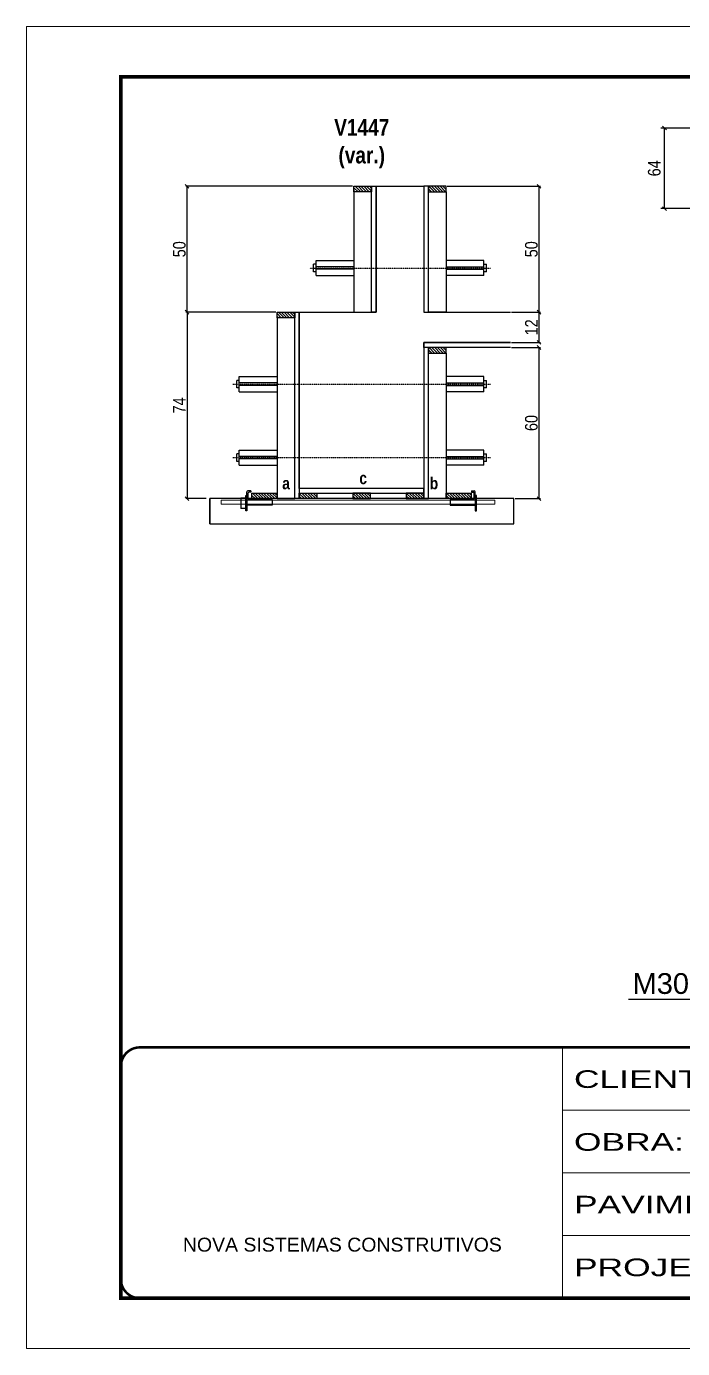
# Model space of a CAD drawing. Extents: x 3309 to 9563, y -2522 to 14608.
# Drawn here: x 6506 to 7027, y 4369 to 5419 of the extents above; entities that cross this region are included whole.
import ezdxf

# ---------------------------------------------------------------- set-up
doc = ezdxf.new("R2010")
doc.units = 0
for name, pattern in [('CONTINUO', [0]), ('DASHED', [0.75, 0.5, -0.25]), ('HIDDEN', [0.375, 0.25, -0.125])]:
    doc.linetypes.add(name, pattern=pattern)
for name, color, linetype in [('barrote', 251, 'Continuous'), ('COTA', 241, 'Continuous'), ('detalhes', 4, 'Continuous'), ('NOMENCLATURA', 7, 'Continuous'), ('Painéis', 200, 'Continuous'), ('presilha', 1, 'Continuous'), ('SARR_2.2x10', 60, 'Continuous'), ('SARR_2.2x7', 40, 'Continuous'), ('SARR_3.5x7', 81, 'Continuous'), ('TENSOR', 3, 'Continuous')]:
    doc.layers.add(name, color=color, linetype=linetype)
for name, color, linetype, lineweight in [('CONCRETO', 251, 'Continuous', 25), ('Folhas', 255, 'Continuous', 9), ('SARRAFO DE PRESSAO', 251, 'DASHED', 9), ('SCO-___-LAJ', 2, 'Continuous', 0)]:
    doc.layers.add(name, color=color, linetype=linetype, lineweight=lineweight)
doc.styles.add('ARIAL', font='arial.ttf')
doc.styles.add('COTA TECNICA', font='techl___.ttf', dxfattribs={"height": 10})
doc.styles.add('COTA TECNICA 2X', font='techl___.ttf', dxfattribs={"height": 10})
doc.styles.get("Standard").update_dxf_attribs({"font": 'arial.ttf'})
doc.styles.add('TECNICA', font='techb___.ttf', dxfattribs={"height": 10})
doc.styles.add('Tecnologia', font='')
doc.styles.get('Tecnologia').set_extended_font_data('Forgotten Futurist')
doc.dimstyles.new('PAINEL', dxfattribs={"dimtxt": 10, "dimasz": 3, "dimexe": 3, "dimexo": 3, "dimgap": 3, "dimtad": 1, "dimdec": 1, "dimzin": 12, "dimdsep": 46, "dimtxsty": 'COTA TECNICA', "dimblk1": 'OBLIQUE', "dimblk2": 'OBLIQUE', "dimsah": 1, "dimcen": 0.9, "dimclrd": 4, "dimclre": 4, "dimclrt": 240, "dimadec": 1, "dimazin": 3, "dimtfac": 1, "dimtdec": 1, "dimtmove": 0, "dimatfit": 3, "dimfxl": 1, "dimtolj": 1, "dimtzin": 12, "dimarcsym": 0})
doc.dimstyles.new('SECAO', dxfattribs={"dimscale": 0.333333, "dimtxt": 5, "dimasz": 9, "dimexe": 3, "dimexo": 3, "dimgap": 3, "dimtad": 1, "dimdec": 1, "dimlfac": 0.5, "dimzin": 12, "dimdsep": 46, "dimtxsty": 'COTA TECNICA 2X', "dimblk1": 'OBLIQUE', "dimblk2": 'OBLIQUE', "dimsah": 1, "dimcen": 0.9, "dimclrd": 4, "dimclre": 4, "dimclrt": 240, "dimadec": 1, "dimazin": 3, "dimtfac": 1, "dimtdec": 1, "dimtmove": 0, "dimatfit": 3, "dimfxl": 1, "dimtolj": 1, "dimtzin": 12, "dimarcsym": 0})
pattern_1 = [(135, (39958.4726, -118467.8852), (-1.122532015, -1.122532015), [])]
pattern_2 = [(135, (39953.8726, -118224.2852), (-1.122532015, -1.122532015), [])]

# ---------------------------------------------------------------- blocks, each defined once
blk = doc.blocks.new('9999999999')
at = {"color": 30, "linetype": 'CONTINUO'}
for p, q in [((98564.6, 34230.2), (98564.6, 34429.4)), ((98564.6, 34379.6), (99584, 34379.6)), ((98564.6, 34329.8), (99488, 34329.8)), ((98564.6, 34280), (99488, 34280))]:
    blk.add_line(p, q, dxfattribs=at)
at = {"color": 30, "linetype": 'CONTINUO', "const_width": 2}
blk.add_lwpolyline([(99584, 34230.2), (99584, 34414.4, 0.414214), (99569, 34429.4), (98229, 34429.4, 0.414214), (98214, 34414.4), (98214, 34245.2, 0.414214), (98229, 34230.2), (99584, 34230.2)], format="xyb", dxfattribs=at)
at = {"layer": 'Folhas'}
blk.add_lwpolyline([(98139, 34190.2), (99624, 34190.2), (99624, 35240.2), (98139, 35240.2)], close=True, dxfattribs=at)
at = {"layer": 'Folhas', "color": 30, "const_width": 3}
blk.add_lwpolyline([(98214, 34230.2), (99584, 34230.2), (99584, 35200.2), (98214, 35200.2)], close=True, dxfattribs=at)
at = {"color": 7, "linetype": 'Continuous', "ltscale": 5, "style": 'ARIAL'}
blk.add_text('NOVA SISTEMAS CONSTRUTIVOS', height=11.059, dxfattribs=at).set_placement((98263.2, 34267.2))
at = {"layer": 'Folhas', "color": 7, "style": 'Tecnologia', "width": 1.5}
for s, p in [('CLIENTE:', (98573.7, 34397.2)), ('OBRA:', (98573.7, 34347.3)), ('PAVIMENTO:', (98573.7, 34297.5)), ('PROJETO:', (98573.7, 34247.7))]:
    blk.add_text(s, height=14, dxfattribs=at).set_placement(p)
blk = doc.blocks.new('PRESILHA METÁLICA 1')
at = {"layer": 'presilha'}
for p, q in [((7.5, 10.6), (7.5, 19.9)), ((12, 21), (8.6, 21)), ((9, 11.6), (9, 18.9)), ((12, 19.5), (9.6, 19.5)), ((12, 21), (12, 19.5)), ((0, 13), (6, 13)), ((0, 13), (0, 0)), ((6, 0), (0, 0)), ((6, 15.5), (7.5, 15.5)), ((6, -2.5), (6, 15.5)), ((6, 13), (6, 0)), ((7.5, 15.5), (7.5, -2.5)), ((37.5, 4.1), (7.5, 4.1)), ((37.5, 11), (9.6, 11)), ((37.5, 11), (37.5, 4.1)), ((7.5, -2.5), (6, -2.5))]:
    blk.add_line(p, q, dxfattribs=at)
for centre, radius, start, end in [((8.6, 19.9), 1.14, 90, 180), ((9.6, 18.9), 0.57, 90, 180), ((9.6, 11.6), 0.57, 180, 270)]:
    blk.add_arc(centre, radius, start, end, dxfattribs=at)
blk = doc.blocks.new('_Oblique')
at = {"color": 0, "linetype": 'ByBlock', "lineweight": -2}
blk.add_line((-0.5, -0.5), (0.5, 0.5), dxfattribs=at)
blk = doc.blocks.new('*D2701')
at = {"layer": 'COTA', "color": 4, "lineweight": -2, "transparency": 16777216}
for p, q in [((6704.3, 5192.3), (6632.9, 5192.3)), ((6633.9, 5192.3), (6633.9, 5044.3)), ((6649.1, 5044.3), (6632.9, 5044.3))]:
    blk.add_line(p, q, dxfattribs=at)
at = {"layer": 'Defpoints', "color": 0, "transparency": 16777216}
for p in [(6705.3, 5192.3), (6633.9, 5044.3), (6650.1, 5044.3)]:
    blk.add_point(p, dxfattribs=at)
at = {"layer": 'COTA', "color": 4, "lineweight": -2, "transparency": 16777216, "xscale": 3, "yscale": 3, "zscale": 3}
for p, rotation in [((6633.9, 5192.3), 90), ((6633.9, 5044.3), 270)]:
    blk.add_blockref('_Oblique', p, dxfattribs=dict(at, rotation=rotation))
at = {"layer": 'COTA', "color": 240, "transparency": 16777216, "insert": (6627.8, 5118.3), "char_height": 10, "attachment_point": 5, "rotation": 90, "style": 'COTA TECNICA 2X'}
blk.add_mtext('\\A1;74', dxfattribs=at)
blk = doc.blocks.new('*D2702')
at = {"layer": 'COTA', "color": 4, "lineweight": -2, "transparency": 16777216}
for p, q in [((6765.3, 5292.3), (6632.9, 5292.3)), ((6633.9, 5192.3), (6633.9, 5292.3)), ((6704.3, 5192.3), (6632.9, 5192.3))]:
    blk.add_line(p, q, dxfattribs=at)
at = {"layer": 'Defpoints', "color": 0, "transparency": 16777216}
for p in [(6633.9, 5292.3), (6766.3, 5292.3), (6705.3, 5192.3)]:
    blk.add_point(p, dxfattribs=at)
at = {"layer": 'COTA', "color": 4, "lineweight": -2, "transparency": 16777216, "xscale": 3, "yscale": 3, "zscale": 3}
for p, rotation in [((6633.9, 5292.3), 90), ((6633.9, 5192.3), 270)]:
    blk.add_blockref('_Oblique', p, dxfattribs=dict(at, rotation=rotation))
at = {"layer": 'COTA', "color": 240, "transparency": 16777216, "insert": (6627.8, 5242.3), "char_height": 10, "attachment_point": 5, "rotation": 90, "style": 'COTA TECNICA 2X'}
blk.add_mtext('\\A1;50', dxfattribs=at)
blk = doc.blocks.new('PRESILHA METÁLICA 2')
at = {"layer": 'presilha'}
for p, q in [((-5.2, 23.5), (-5.2, 22)), ((-5.2, 23.5), (-1.9, 23.5)), ((-5.2, 22), (-2.8, 22)), ((-2.2, 14.1), (-2.2, 21.4)), ((0.8, 18), (-0.8, 18)), ((-0.8, 18), (-0.8, 0)), ((-0.8, 14.6), (-0.8, 22.4)), ((0.8, 0), (0.8, 18)), ((-30.8, 13.5), (-30.8, 6.6)), ((-30.8, 13.5), (-2.8, 13.5)), ((-30.8, 6.6), (-0.8, 6.6)), ((-0.8, 0), (0.8, 0))]:
    blk.add_line(p, q, dxfattribs=at)
for centre, radius, start, end in [((-2.8, 21.4), 0.57, 0, 90), ((-1.9, 22.4), 1.14, 0, 90), ((-2.8, 14.1), 0.57, 270, 0)]:
    blk.add_arc(centre, radius, start, end, dxfattribs=at)
blk = doc.blocks.new('*D2703')
at = {"layer": 'COTA', "color": 4, "lineweight": -2, "transparency": 16777216}
for p, q in [((6891.6, 5164.3), (6914.4, 5164.3)), ((6913.4, 5044.3), (6913.4, 5164.3)), ((6894.5, 5044.3), (6914.4, 5044.3))]:
    blk.add_line(p, q, dxfattribs=at)
at = {"layer": 'Defpoints', "color": 0, "transparency": 16777216}
for p in [(6890.6, 5164.3), (6913.4, 5164.3), (6893.5, 5044.3)]:
    blk.add_point(p, dxfattribs=at)
at = {"layer": 'COTA', "color": 4, "lineweight": -2, "transparency": 16777216, "xscale": 3, "yscale": 3, "zscale": 3}
for p, rotation in [((6913.4, 5164.3), 90), ((6913.4, 5044.3), 270)]:
    blk.add_blockref('_Oblique', p, dxfattribs=dict(at, rotation=rotation))
at = {"layer": 'COTA', "color": 240, "transparency": 16777216, "insert": (6907.3, 5104.3), "char_height": 10, "attachment_point": 5, "rotation": 90, "style": 'COTA TECNICA 2X'}
blk.add_mtext('\\A1;60', dxfattribs=at)
blk = doc.blocks.new('*D2704')
at = {"layer": 'COTA', "color": 4, "lineweight": -2, "transparency": 16777216}
for p, q in [((6891.6, 5192.3), (6914.4, 5192.3)), ((6913.4, 5168.3), (6913.4, 5192.3)), ((6891.6, 5168.3), (6914.4, 5168.3))]:
    blk.add_line(p, q, dxfattribs=at)
at = {"layer": 'Defpoints', "color": 0, "transparency": 16777216}
for p in [(6890.6, 5192.3), (6913.4, 5192.3), (6890.6, 5168.3)]:
    blk.add_point(p, dxfattribs=at)
at = {"layer": 'COTA', "color": 4, "lineweight": -2, "transparency": 16777216, "xscale": 3, "yscale": 3, "zscale": 3}
for p, rotation in [((6913.4, 5192.3), 90), ((6913.4, 5168.3), 270)]:
    blk.add_blockref('_Oblique', p, dxfattribs=dict(at, rotation=rotation))
at = {"layer": 'COTA', "color": 240, "transparency": 16777216, "insert": (6907.3, 5180.3), "char_height": 10, "attachment_point": 5, "rotation": 90, "style": 'COTA TECNICA 2X'}
blk.add_mtext('\\A1;12', dxfattribs=at)
blk = doc.blocks.new('*D2705')
at = {"layer": 'COTA', "color": 4, "lineweight": -2, "transparency": 16777216}
for p, q in [((6840.5, 5292.3), (6914.4, 5292.3)), ((6913.4, 5192.3), (6913.4, 5292.3)), ((6891.6, 5192.3), (6914.4, 5192.3))]:
    blk.add_line(p, q, dxfattribs=at)
at = {"layer": 'Defpoints', "color": 0, "transparency": 16777216}
for p in [(6839.5, 5292.3), (6913.4, 5292.3), (6890.6, 5192.3)]:
    blk.add_point(p, dxfattribs=at)
at = {"layer": 'COTA', "color": 4, "lineweight": -2, "transparency": 16777216, "xscale": 3, "yscale": 3, "zscale": 3}
for p, rotation in [((6913.4, 5292.3), 90), ((6913.4, 5192.3), 270)]:
    blk.add_blockref('_Oblique', p, dxfattribs=dict(at, rotation=rotation))
at = {"layer": 'COTA', "color": 240, "transparency": 16777216, "insert": (6907.3, 5242.3), "char_height": 10, "attachment_point": 5, "rotation": 90, "style": 'COTA TECNICA 2X'}
blk.add_mtext('\\A1;50', dxfattribs=at)
blk = doc.blocks.new('*D2714')
at = {"layer": 'COTA', "color": 4, "lineweight": -2, "transparency": 16777216}
for p, q in [((7066.1, 5338.6), (7010, 5338.6)), ((7013, 5274.6), (7013, 5338.6)), ((7066.1, 5274.6), (7010, 5274.6))]:
    blk.add_line(p, q, dxfattribs=at)
at = {"layer": 'Defpoints', "color": 0, "transparency": 16777216}
for p in [(7013, 5338.6), (7069.1, 5338.6), (7069.1, 5274.6)]:
    blk.add_point(p, dxfattribs=at)
at = {"layer": 'COTA', "color": 4, "lineweight": -2, "transparency": 16777216, "xscale": 3, "yscale": 3, "zscale": 3}
for p, rotation in [((7013, 5338.6), 90), ((7013, 5274.6), 270)]:
    blk.add_blockref('_Oblique', p, dxfattribs=dict(at, rotation=rotation))
at = {"layer": 'COTA', "color": 240, "transparency": 16777216, "insert": (7004.9, 5306.6), "char_height": 10, "attachment_point": 5, "rotation": 90, "style": 'COTA TECNICA'}
blk.add_mtext('\\A1;64', dxfattribs=at)

msp = doc.modelspace()

# ---------------------------------------------------------------- hatches: boundary and pattern name
at = {"layer": 'SARR_2.2x10'}
h = msp.add_hatch(dxfattribs=at)
h.set_pattern_fill('ANSI31', color=256, scale=0.5, angle=90)
h.set_pattern_definition([(135, (39878.8726, -118467.8852), (-1.122532015, -1.122532015), [])])
h.paths.add_polyline_path([(6685.33, 5048.68), (6685.33, 5044.28), (6705.33, 5044.28), (6705.33, 5048.68)])
h = msp.add_hatch(dxfattribs=at)
h.set_pattern_fill('ANSI31', color=256, scale=0.5, angle=90)
h.set_pattern_definition([(135, (40033.0726, -118467.8852), (-1.122532015, -1.122532015), [])])
h.paths.add_polyline_path([(6839.53, 5048.68), (6839.53, 5044.28), (6859.53, 5044.28), (6859.53, 5048.68)])
at = {"layer": 'SARR_2.2x7'}
h = msp.add_hatch(dxfattribs=at)
h.set_pattern_fill('ANSI31', color=256, scale=0.5, angle=90)
h.set_pattern_definition(pattern_2)
h.paths.add_polyline_path([(6780.33, 5292.28), (6780.33, 5287.88), (6766.33, 5287.88), (6766.33, 5292.28)])
h = msp.add_hatch(dxfattribs=at)
h.set_pattern_fill('ANSI31', color=256, scale=0.5, angle=90)
h.set_pattern_definition(pattern_2)
h.paths.add_polyline_path([(6825.53, 5292.28), (6825.53, 5287.88), (6839.53, 5287.88), (6839.53, 5292.28)])
h = msp.add_hatch(dxfattribs=at)
h.set_pattern_fill('ANSI31', color=256, scale=0.5, angle=90)
h.set_pattern_definition([(135, (39892.8726, -118324.2852), (-1.122532015, -1.122532015), [])])
h.paths.add_polyline_path([(6719.33, 5192.28), (6719.33, 5187.88), (6705.33, 5187.88), (6705.33, 5192.28)])
h = msp.add_hatch(dxfattribs=at)
h.set_pattern_fill('ANSI31', color=256, scale=0.5, angle=90)
h.set_pattern_definition([(135, (39933.8726, -118352.2852), (-1.122532015, -1.122532015), [])])
h.paths.add_polyline_path([(6825.53, 5164.28), (6825.53, 5159.88), (6839.53, 5159.88), (6839.53, 5164.28)])
h = msp.add_hatch(dxfattribs=at)
h.set_pattern_fill('ANSI31', color=256, scale=0.5, angle=90)
h.set_pattern_definition(pattern_1)
h.paths.add_polyline_path([(6736.93, 5044.28), (6736.93, 5048.68), (6722.93, 5048.68), (6722.93, 5044.28)])
h = msp.add_hatch(dxfattribs=at)
h.set_pattern_fill('ANSI31', color=256, scale=0.5, angle=90)
h.set_pattern_definition([(135, (39915.9726, -118467.8852), (-1.122532015, -1.122532015), [])])
h.paths.add_polyline_path([(6765.43, 5044.28), (6765.43, 5048.68), (6779.43, 5048.68), (6779.43, 5044.28)])
h = msp.add_hatch(dxfattribs=at)
h.set_pattern_fill('ANSI31', color=256, scale=0.5, angle=90)
h.set_pattern_definition(pattern_1)
h.paths.add_polyline_path([(6807.93, 5044.28), (6807.93, 5048.68), (6821.93, 5048.68), (6821.93, 5044.28)])

# ---------------------------------------------------------------- linework, layer by layer
at = {"ltscale": 3}
for p, q in [((6734.33, 5224.37), (6734.33, 5230.37)), ((6736.33, 5230.37), (6734.33, 5230.37)), ((6736.33, 5221.37), (6736.33, 5233.37)), ((6736.33, 5233.37), (6766.33, 5233.37)), ((6869.53, 5233.37), (6839.53, 5233.37)), ((6869.53, 5221.37), (6869.53, 5233.37)), ((6869.53, 5230.37), (6871.53, 5230.37)), ((6871.53, 5224.37), (6871.53, 5230.37)), ((6736.33, 5224.37), (6734.33, 5224.37)), ((6766.33, 5228.37), (6736.33, 5228.37)), ((6766.33, 5226.37), (6736.33, 5226.37)), ((6736.33, 5221.37), (6766.33, 5221.37)), ((6839.53, 5228.37), (6869.53, 5228.37)), ((6839.53, 5226.37), (6869.53, 5226.37)), ((6869.53, 5221.37), (6839.53, 5221.37)), ((6871.53, 5224.37), (6869.53, 5224.37)), ((6673.33, 5132.15), (6673.33, 5138.15)), ((6675.33, 5138.15), (6673.33, 5138.15)), ((6675.33, 5129.15), (6675.33, 5141.15)), ((6675.33, 5141.15), (6705.33, 5141.15)), ((6705.33, 5136.15), (6675.33, 5136.15)), ((6869.53, 5141.15), (6839.53, 5141.15)), ((6839.53, 5136.15), (6869.53, 5136.15)), ((6869.53, 5129.15), (6869.53, 5141.15)), ((6869.53, 5138.15), (6871.53, 5138.15)), ((6871.53, 5132.15), (6871.53, 5138.15)), ((6675.33, 5132.15), (6673.33, 5132.15)), ((6705.33, 5134.15), (6675.33, 5134.15)), ((6675.33, 5129.15), (6705.33, 5129.15)), ((6839.53, 5134.15), (6869.53, 5134.15)), ((6869.53, 5129.15), (6839.53, 5129.15)), ((6871.53, 5132.15), (6869.53, 5132.15)), ((6675.33, 5070.82), (6675.33, 5082.82)), ((6675.33, 5082.82), (6705.33, 5082.82)), ((6869.53, 5082.82), (6839.53, 5082.82)), ((6869.53, 5070.82), (6869.53, 5082.82)), ((6673.33, 5073.82), (6673.33, 5079.82)), ((6675.33, 5079.82), (6673.33, 5079.82)), ((6675.33, 5073.82), (6673.33, 5073.82)), ((6705.33, 5077.82), (6675.33, 5077.82)), ((6705.33, 5075.82), (6675.33, 5075.82)), ((6839.53, 5077.82), (6869.53, 5077.82)), ((6839.53, 5075.82), (6869.53, 5075.82)), ((6869.53, 5079.82), (6871.53, 5079.82)), ((6871.53, 5073.82), (6869.53, 5073.82)), ((6871.53, 5073.82), (6871.53, 5079.82)), ((6675.33, 5070.82), (6705.33, 5070.82)), ((6869.53, 5070.82), (6839.53, 5070.82))]:
    msp.add_line(p, q, dxfattribs=at)
at = {"layer": 'barrote'}
msp.add_lwpolyline([(6651.88, 5024.28), (6893.46, 5024.28), (6893.46, 5044.28), (6651.88, 5044.28)], close=True, dxfattribs=at)
at = {"layer": 'CONCRETO', "linetype": 'Continuous'}
for points in [[(6890.63, 5168.28), (6821.93, 5168.28), (6821.93, 5052.28), (6722.93, 5052.28), (6722.93, 5192.28), (6783.93, 5192.28), (6783.93, 5292.28)], [(6783.93, 5292.28), (6821.93, 5292.28), (6821.93, 5192.28), (6890.63, 5192.28)]]:
    msp.add_lwpolyline(points, dxfattribs=at)
at = {"layer": 'detalhes', "color": 250}
msp.add_line((6651.88, 5024.28), (6651.88, 5044.28), dxfattribs=at)
at = {"layer": 'NOMENCLATURA', "linetype": 'Continuous'}
msp.add_line((6984.51, 4646.72), (7055.69, 4646.72), dxfattribs=at)
at = {"layer": 'Painéis', "linetype": 'Continuous'}
for points in [[(6780.33, 5192.28), (6780.33, 5292.28), (6783.93, 5292.28), (6783.93, 5192.28)], [(6825.53, 5192.28), (6825.53, 5292.28), (6821.93, 5292.28), (6821.93, 5192.28)], [(6719.33, 5044.28), (6719.33, 5192.28), (6722.93, 5192.28), (6722.93, 5044.28)], [(6821.93, 5052.28), (6722.93, 5052.28), (6722.93, 5048.68), (6821.93, 5048.68)]]:
    msp.add_lwpolyline(points, close=True, dxfattribs=at)
msp.add_lwpolyline([(6890.63, 5164.28), (6821.93, 5164.28), (6821.93, 5168.28), (6890.63, 5168.28)], dxfattribs=at)
at = {"layer": 'Painéis', "linetype": 'Continuous', "elevation": 0}
msp.add_lwpolyline([(6825.53, 5044.28), (6825.53, 5164.28), (6821.93, 5164.28), (6821.93, 5044.28)], close=True, dxfattribs=at)
at = {"layer": 'SARR_2.2x10'}
msp.add_lwpolyline([(6685.33, 5048.68), (6705.33, 5048.68), (6705.33, 5044.28), (6685.33, 5044.28)], close=True, dxfattribs=at)
at = {"layer": 'SARR_2.2x10', "elevation": 0}
msp.add_lwpolyline([(6839.53, 5048.68), (6859.53, 5048.68), (6859.53, 5044.28), (6839.53, 5044.28)], close=True, dxfattribs=at)
at = {"layer": 'SARR_2.2x7', "elevation": 0}
for points in [[(6766.33, 5292.28), (6780.33, 5292.28), (6780.33, 5287.88), (6766.33, 5287.88)], [(6839.53, 5292.28), (6825.53, 5292.28), (6825.53, 5287.88), (6839.53, 5287.88)], [(6705.33, 5192.28), (6719.33, 5192.28), (6719.33, 5187.88), (6705.33, 5187.88)]]:
    msp.add_lwpolyline(points, close=True, dxfattribs=at)
at = {"layer": 'SARR_2.2x7'}
for points in [[(6839.53, 5164.28), (6825.53, 5164.28), (6825.53, 5159.88), (6839.53, 5159.88)], [(6722.93, 5048.68), (6736.93, 5048.68), (6736.93, 5044.28), (6722.93, 5044.28)], [(6779.43, 5048.68), (6765.43, 5048.68), (6765.43, 5044.28), (6779.43, 5044.28)], [(6821.93, 5048.68), (6807.93, 5048.68), (6807.93, 5044.28), (6821.93, 5044.28)]]:
    msp.add_lwpolyline(points, close=True, dxfattribs=at)
at = {"layer": 'SARR_3.5x7'}
for points in [[(6780.33, 5287.88), (6766.33, 5287.88), (6766.33, 5192.28), (6780.33, 5192.28)], [(6825.53, 5287.88), (6839.53, 5287.88), (6839.53, 5192.28), (6825.53, 5192.28)], [(6719.33, 5187.88), (6705.33, 5187.88), (6705.33, 5044.28), (6719.33, 5044.28)]]:
    msp.add_lwpolyline(points, close=True, dxfattribs=at)
at = {"layer": 'SARR_3.5x7', "elevation": 0}
msp.add_lwpolyline([(6825.53, 5159.88), (6839.53, 5159.88), (6839.53, 5044.28), (6825.53, 5044.28)], close=True, dxfattribs=at)
at = {"layer": 'SCO-___-LAJ', "color": 1}
msp.add_lwpolyline([(6660.88, 5042.95), (6878.38, 5042.95), (6878.38, 5039.75), (6660.88, 5039.75)], close=True, dxfattribs=at)
at = {"layer": 'TENSOR', "linetype": 'HIDDEN', "ltscale": 0.5}
for p, q in [((6731.33, 5227.37), (6874.84, 5227.37)), ((6670.33, 5135.15), (6874.84, 5135.15)), ((6670.33, 5076.82), (6874.84, 5076.82))]:
    msp.add_line(p, q, dxfattribs=at)

# ---------------------------------------------------------------- block references
at = {"layer": 'presilha', "xscale": 0.6666666666666666, "yscale": 0.6666666666666666, "zscale": 0.6666666666666666}
for name, p in [('PRESILHA METÁLICA 1', (6676.47, 5036.32)), ('PRESILHA METÁLICA 2', (6863.21, 5034.65))]:
    msp.add_blockref(name, p, dxfattribs=at)
at = {"layer": 'SARRAFO DE PRESSAO', "color": 6, "linetype": 'ByBlock'}
msp.add_blockref('9999999999', (-91632.61, -29820.95), dxfattribs=at)

# ---------------------------------------------------------------- texts
at = {"layer": 'detalhes', "style": 'TECNICA'}
for s, p in [('c', (6770.64, 5055.76)), ('b', (6826.53, 5051.65)), ('a', (6709.46, 5051.65))]:
    msp.add_text(s, height=9.6, dxfattribs=at).set_placement(p)
at = {"layer": 'NOMENCLATURA', "linetype": 'Continuous'}
msp.add_text('M30.5', height=16.5, dxfattribs=at).set_placement((6987.59, 4650.91))
at = {"layer": 'NOMENCLATURA', "insert": (6772.59, 5345.68), "char_height": 13.2, "attachment_point": 2, "style": 'TECNICA'}
msp.add_mtext_dynamic_manual_height_columns('V1447\\P(var.)', width=300.2766, gutter_width=1, heights=[0], dxfattribs=at)

# ---------------------------------------------------------------- dimensions: what is measured, and where the dimension line sits
at = {"layer": 'COTA'}
for base, p1, p2, dimstyle, picture, middle in [((7013.04, 5338.55), (7069.11, 5274.55), (7069.11, 5338.55), 'PAINEL', '*D2714', (7004.93, 5306.55)), ((6633.89, 5292.28), (6705.33, 5192.28), (6766.33, 5292.28), 'SECAO', '*D2702', (6627.78, 5242.28)), ((6913.36, 5292.28), (6890.63, 5192.28), (6839.53, 5292.28), 'SECAO', '*D2705', (6907.25, 5242.28)), ((6633.89, 5044.28, 0), (6705.33, 5192.28), (6650.12, 5044.28, 0), 'SECAO', '*D2701', (6627.81, 5118.28, 0)), ((6913.36, 5192.28), (6890.63, 5168.28), (6890.63, 5192.28), 'SECAO', '*D2704', (6907.3, 5180.28)), ((6913.36, 5164.28), (6893.46, 5044.28), (6890.63, 5164.28), 'SECAO', '*D2703', (6907.26, 5104.28))]:
    dim = msp.add_linear_dim(base=base, p1=p1, p2=p2, angle=90, dimstyle=dimstyle, dxfattribs=at)
    dim.commit()
    dim.dimension.update_dxf_attribs({"geometry": picture, "text_midpoint": middle})

doc.saveas('drawing.dxf')
